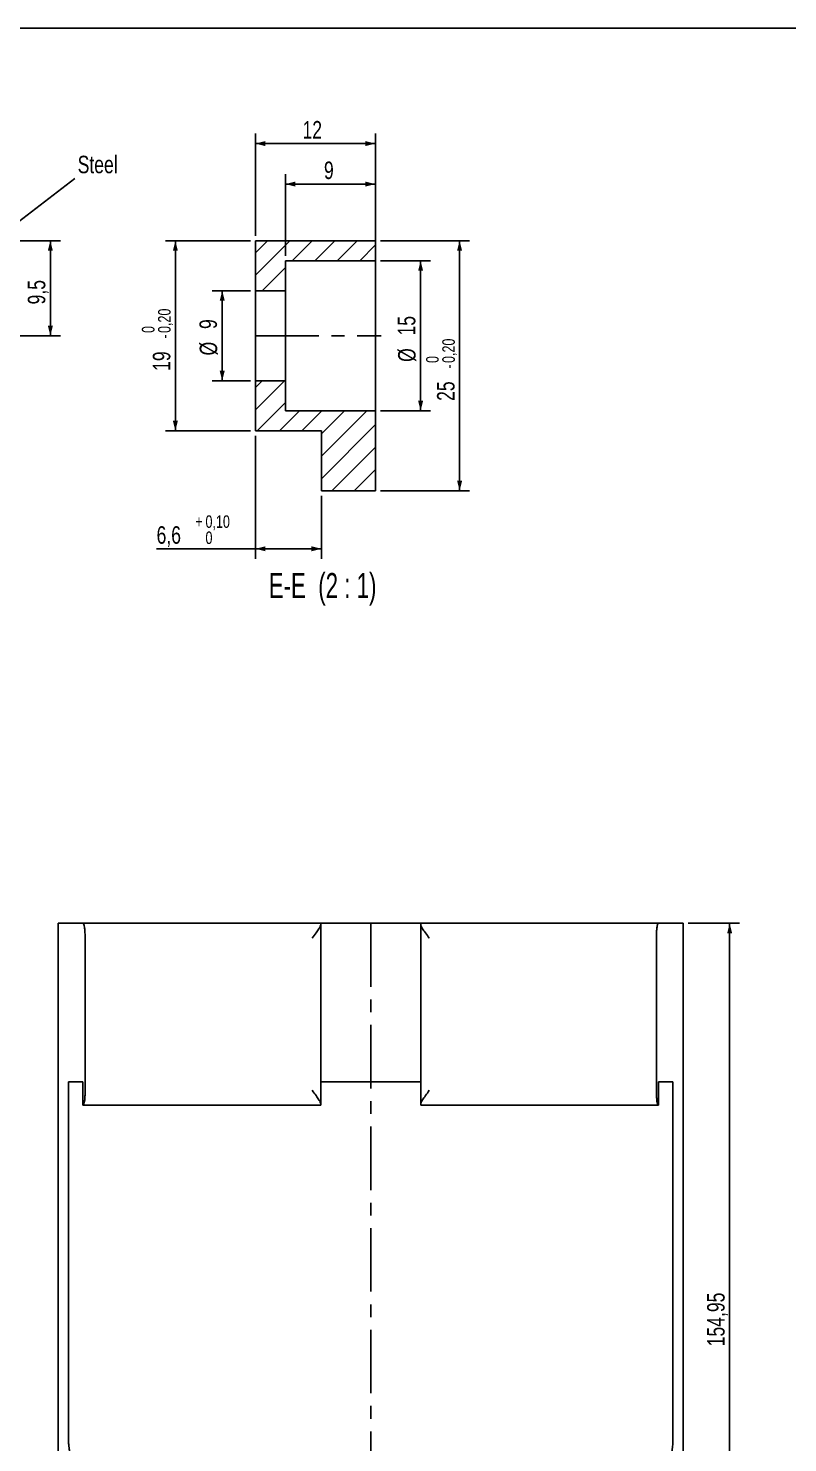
# Model space of a CAD drawing. Header units: millimetres. Extents: x 8 to 832, y 8 to 586.
# Drawn here: x 504.7 to 656.5, y 303.2 to 586 of the extents above; entities that cross this region are included whole.
import ezdxf

# ---------------------------------------------------------------- set-up
doc = ezdxf.new("R2010")
doc.units = ezdxf.units.MM
doc.linetypes.add('CENTERX2', pattern=[20.32, 12.7, -2.54, 2.54, -2.54])
for name, color, linetype in [('CENTERLINE', 4, 'CENTERX2'), ('DIMENSIONS', 2, 'Continuous'), ('HATCH', 3, 'Continuous'), ('TEXT', 2, 'Continuous')]:
    doc.layers.add(name, color=color, linetype=linetype)
doc.layers.add('OUTLINE', color=7, linetype='Continuous', lineweight=25)
doc.styles.add('SLDTEXTSTYLE0', font='TXT', dxfattribs={"width": 0.75})
doc.styles.add('SLDTEXTSTYLE11', font='TXT', dxfattribs={"width": 0.666667})
doc.dimstyles.new('SLDDIMSTYLE2', dxfattribs={"dimtxt": 3.5, "dimasz": 2, "dimexe": 0, "dimexo": 0.0625, "dimgap": 0.875, "dimtad": 1, "dimrnd": 1e-09, "dimzin": 12, "dimdsep": 46, "dimtxsty": 'SLDTEXTSTYLE0', "dimsah": 1, "dimcen": 0.09, "dimadec": 0, "dimazin": 3, "dimtfac": 1, "dimtofl": 0, "dimtmove": 0, "dimatfit": 3, "dimfxl": 0, "dimfrac": 2, "dimtolj": 1, "dimtzin": 12, "dimarcsym": 0})
doc.dimstyles.new('SLDDIMSTYLE21', dxfattribs={"dimtxt": 0.18, "dimasz": 2, "dimexe": 0, "dimexo": 0.0625, "dimgap": 0, "dimtad": 0, "dimtih": 1, "dimtoh": 1, "dimdec": 0, "dimrnd": 1e-09, "dimzin": 0, "dimdsep": 46, "dimtxsty": 'Standard', "dimsah": 1, "dimcen": 0.09, "dimadec": 0, "dimazin": 0, "dimtfac": 2, "dimtdec": 0, "dimtofl": 0, "dimtmove": 0, "dimatfit": 3, "dimfxl": 0, "dimfrac": 2, "dimtolj": 1, "dimtzin": 0, "dimarcsym": 0})
doc.dimstyles.new('SLDDIMSTYLE26', dxfattribs={"dimtxt": 3.5, "dimasz": 2, "dimexe": 0, "dimexo": 0.0625, "dimgap": 0.875, "dimtad": 1, "dimlfac": 0.5, "dimrnd": 1e-09, "dimzin": 12, "dimdsep": 46, "dimtxsty": 'SLDTEXTSTYLE0', "dimsah": 1, "dimcen": 0.09, "dimadec": 0, "dimazin": 3, "dimtfac": 1, "dimtofl": 0, "dimtmove": 0, "dimatfit": 3, "dimfxl": 0, "dimfrac": 2, "dimtolj": 1, "dimtzin": 12, "dimarcsym": 0})
doc.dimstyles.new('SLDDIMSTYLE29', dxfattribs={"dimtxt": 3.5, "dimasz": 2, "dimexe": 0, "dimexo": 0.0625, "dimgap": 0.875, "dimtad": 1, "dimlfac": 0.5, "dimrnd": 1e-09, "dimzin": 12, "dimdsep": 46, "dimtxsty": 'SLDTEXTSTYLE0', "dimsah": 1, "dimcen": 0.09, "dimadec": 0, "dimazin": 3, "dimtol": 1, "dimtm": 0.2, "dimtfac": 1, "dimtofl": 0, "dimtmove": 0, "dimatfit": 3, "dimfxl": 0, "dimfrac": 2, "dimtolj": 1, "dimarcsym": 0})
doc.dimstyles.new('SLDDIMSTYLE30', dxfattribs={"dimtxt": 3.5, "dimasz": 2, "dimexe": 0, "dimexo": 0.0625, "dimgap": 0.875, "dimtad": 1, "dimlfac": 0.5, "dimrnd": 1e-09, "dimzin": 12, "dimdsep": 46, "dimtxsty": 'SLDTEXTSTYLE0', "dimsah": 1, "dimcen": 0.09, "dimadec": 0, "dimazin": 3, "dimtol": 1, "dimtp": 0.1, "dimtfac": 1, "dimtofl": 0, "dimtmove": 0, "dimatfit": 3, "dimfxl": 0, "dimfrac": 2, "dimtolj": 1, "dimarcsym": 0})

# ---------------------------------------------------------------- blocks, each defined once
blk = doc.blocks.new('_D_111')
at = {"layer": 'DIMENSIONS'}
for p, q in [((636.66, 407.07), (646.93, 407.07)), ((644.93, 407.07), (644.93, 252.12)), ((582.83, 252.12), (646.93, 252.12))]:
    blk.add_line(p, q, dxfattribs=at)
for points in [[(644.93, 407.07), (644.43, 405.07), (645.43, 405.07)], [(644.93, 252.12), (645.43, 254.12), (644.43, 254.12)]]:
    blk.add_solid(points, dxfattribs=at)
at = {"layer": 'DIMENSIONS', "insert": (640.42, 322.48), "char_height": 3.5, "attachment_point": 1, "rotation": 90, "style": 'SLDTEXTSTYLE0'}
blk.add_mtext('154,95', dxfattribs=at)
blk = doc.blocks.new('_D_113')
at = {"layer": 'DIMENSIONS'}
for p, q in [((495.14, 543.52), (511.1, 543.52)), ((509.1, 543.52), (509.1, 524.52)), ((476.14, 524.52), (511.1, 524.52))]:
    blk.add_line(p, q, dxfattribs=at)
for points in [[(509.1, 543.52), (508.6, 541.52), (509.6, 541.52)], [(509.1, 524.52), (509.6, 526.52), (508.6, 526.52)]]:
    blk.add_solid(points, dxfattribs=at)
at = {"layer": 'DIMENSIONS', "insert": (504.59, 530.79), "char_height": 3.5, "attachment_point": 1, "rotation": 90, "style": 'SLDTEXTSTYLE0'}
blk.add_mtext('9,5', dxfattribs=at)
blk = doc.blocks.new('_D_114')
at = {"layer": 'DIMENSIONS'}
for p, q in [((575.1, 539.52), (585.14, 539.52)), ((583.14, 539.52), (583.14, 509.52)), ((575.1, 509.52), (585.14, 509.52))]:
    blk.add_line(p, q, dxfattribs=at)
for points in [[(583.14, 539.52), (582.64, 537.52), (583.64, 537.52)], [(583.14, 509.52), (583.64, 511.52), (582.64, 511.52)]]:
    blk.add_solid(points, dxfattribs=at)
at = {"layer": 'DIMENSIONS', "char_height": 3.5, "attachment_point": 1, "rotation": 90, "style": 'SLDTEXTSTYLE0'}
for s, insert in [('15', (578.58, 524.58)), ('%%c', (578.63, 519.3))]:
    blk.add_mtext(s, dxfattribs=dict(at, insert=insert))
blk = doc.blocks.new('_D_115')
at = {"layer": 'DIMENSIONS'}
for p, q in [((549.1, 533.52), (541.47, 533.52)), ((543.47, 533.52), (543.47, 515.52)), ((549.1, 515.52), (541.47, 515.52))]:
    blk.add_line(p, q, dxfattribs=at)
for points in [[(543.47, 533.52), (542.97, 531.52), (543.97, 531.52)], [(543.47, 515.52), (543.97, 517.52), (542.97, 517.52)]]:
    blk.add_solid(points, dxfattribs=at)
at = {"layer": 'DIMENSIONS', "char_height": 3.5, "attachment_point": 1, "rotation": 90, "style": 'SLDTEXTSTYLE0'}
for s, insert in [('9', (538.91, 525.87)), ('%%c', (538.96, 520.59))]:
    blk.add_mtext(s, dxfattribs=dict(at, insert=insert))
blk = doc.blocks.new('_D_116')
at = {"layer": 'DIMENSIONS'}
for p, q in [((556.1, 540.52), (556.1, 556.85)), ((556.1, 554.85), (574.1, 554.85)), ((574.1, 540.52), (574.1, 556.85))]:
    blk.add_line(p, q, dxfattribs=at)
for points in [[(556.1, 554.85), (558.1, 554.35), (558.1, 555.35)], [(574.1, 554.85), (572.1, 555.35), (572.1, 554.35)]]:
    blk.add_solid(points, dxfattribs=at)
at = {"layer": 'DIMENSIONS', "insert": (563.81, 559.36), "char_height": 3.5, "attachment_point": 1, "style": 'SLDTEXTSTYLE0'}
blk.add_mtext('9', dxfattribs=at)
blk = doc.blocks.new('_D_117')
at = {"layer": 'DIMENSIONS'}
for p, q in [((550.1, 544.52), (550.1, 564.95)), ((550.1, 562.95), (574.1, 562.95)), ((574.1, 544.52), (574.1, 564.95))]:
    blk.add_line(p, q, dxfattribs=at)
for points in [[(550.1, 562.95), (552.1, 562.45), (552.1, 563.45)], [(574.1, 562.95), (572.1, 563.45), (572.1, 562.45)]]:
    blk.add_solid(points, dxfattribs=at)
at = {"layer": 'DIMENSIONS', "insert": (559.52, 567.46), "char_height": 3.5, "attachment_point": 1, "style": 'SLDTEXTSTYLE0'}
blk.add_mtext('12', dxfattribs=at)
blk = doc.blocks.new('_D_118')
at = {"layer": 'DIMENSIONS'}
for p, q in [((575.1, 543.52), (592.93, 543.52)), ((590.93, 543.52), (590.93, 493.52)), ((575.1, 493.52), (592.93, 493.52))]:
    blk.add_line(p, q, dxfattribs=at)
for points in [[(590.93, 543.52), (590.43, 541.52), (591.43, 541.52)], [(590.93, 493.52), (591.43, 495.52), (590.43, 495.52)]]:
    blk.add_solid(points, dxfattribs=at)
at = {"layer": 'DIMENSIONS', "attachment_point": 1, "rotation": 90, "style": 'SLDTEXTSTYLE0'}
for s, insert, char_height in [('0,20', (587.47, 519.08), 2.5), ('0', (584.24, 519.08), 2.5), ('-', (587.47, 517.97), 2.5), ('25', (586.42, 511.5), 3.5)]:
    blk.add_mtext(s, dxfattribs=dict(at, insert=insert, char_height=char_height))
blk = doc.blocks.new('_D_119')
at = {"layer": 'DIMENSIONS'}
for p, q in [((549.1, 543.52), (532.1, 543.52)), ((534.1, 543.52), (534.1, 505.52)), ((549.1, 505.52), (532.1, 505.52))]:
    blk.add_line(p, q, dxfattribs=at)
for points in [[(534.1, 543.52), (533.6, 541.52), (534.6, 541.52)], [(534.1, 505.52), (534.6, 507.52), (533.6, 507.52)]]:
    blk.add_solid(points, dxfattribs=at)
at = {"layer": 'DIMENSIONS', "attachment_point": 1, "rotation": 90, "style": 'SLDTEXTSTYLE0'}
for s, insert, char_height in [('0,20', (530.64, 525.08), 2.5), ('0', (527.41, 525.08), 2.5), ('-', (530.64, 523.97), 2.5), ('19', (529.59, 517.5), 3.5)]:
    blk.add_mtext(s, dxfattribs=dict(at, insert=insert, char_height=char_height))
blk = doc.blocks.new('_D_120')
at = {"layer": 'DIMENSIONS'}
for p, q in [((550.1, 504.52), (550.1, 479.93)), ((563.3, 492.52), (563.3, 479.93)), ((550.1, 481.93), (530.34, 481.93)), ((563.3, 481.93), (550.1, 481.93))]:
    blk.add_line(p, q, dxfattribs=at)
for points in [[(550.1, 481.93), (552.1, 481.43), (552.1, 482.43)], [(563.3, 481.93), (561.3, 482.43), (561.3, 481.43)]]:
    blk.add_solid(points, dxfattribs=at)
at = {"layer": 'DIMENSIONS', "attachment_point": 1, "style": 'SLDTEXTSTYLE0'}
for s, insert, char_height in [('6,6', (530.34, 486.44), 3.5), ('+', (538.1, 488.62), 2.5), ('0,10', (540.12, 488.62), 2.5), ('0', (540.12, 485.39), 2.5)]:
    blk.add_mtext(s, dxfattribs=dict(at, insert=insert, char_height=char_height))

msp = doc.modelspace()

# ---------------------------------------------------------------- hatches: boundary and pattern name
at = {"layer": 'HATCH'}
h = msp.add_hatch(dxfattribs=at)
h.set_pattern_fill('ANSI31', color=256, style=0)
h.paths.add_polyline_path([(574.10393, 543.52335), (550.10393, 543.52335), (550.10393, 533.52335), (556.10393, 533.52335), (556.10393, 539.52335), (574.10393, 539.52335)], flags=0)
h = msp.add_hatch(dxfattribs=at)
h.set_pattern_fill('ANSI31', color=256, style=0)
h.paths.add_polyline_path([(550.10393, 505.52335), (563.30393, 505.52335), (563.30393, 493.52335), (574.10393, 493.52335), (574.10393, 509.52335), (556.10393, 509.52335), (556.10393, 515.52335), (550.10393, 515.52335)], flags=0)

# ---------------------------------------------------------------- linework, layer by layer
at = {"layer": 'CENTERLINE'}
for p, q in [((550.10393, 524.52335), (575.22513, 524.52335)), ((573.16249, 407.06771), (573.16249, 178.74946))]:
    msp.add_line(p, q, dxfattribs=at)
at = {"layer": 'OUTLINE'}
for p, q in [((8, 586), (832, 586)), ((550.10393, 543.52335), (574.10393, 543.52335)), ((550.10393, 533.52335), (550.10393, 543.52335)), ((574.10393, 543.52335), (574.10393, 539.52335)), ((556.10393, 539.52335), (574.10393, 539.52335)), ((556.10393, 533.52335), (556.10393, 539.52335)), ((574.10393, 539.52335), (574.10393, 509.52335)), ((550.10393, 533.52335), (556.10393, 533.52335)), ((550.10393, 533.52335), (550.10393, 515.52335)), ((556.10393, 533.52335), (556.10393, 515.52335)), ((556.10393, 515.52335), (550.10393, 515.52335)), ((550.10393, 505.52335), (550.10393, 515.52335)), ((556.10393, 509.52335), (556.10393, 515.52335)), ((574.10393, 509.52335), (556.10393, 509.52335)), ((574.10393, 509.52335), (574.10393, 493.52335)), ((563.30393, 505.52335), (550.10393, 505.52335)), ((563.30393, 493.52335), (563.30393, 505.52335)), ((574.10393, 493.52335), (563.30393, 493.52335)), ((510.66248, 180.11771), (510.66248, 407.06771)), ((510.66248, 407.06771), (515.65291, 407.06771)), ((515.65291, 407.06771), (563.16249, 407.06771)), ((549.04616, 407.08022), (549.04616, 407.06771)), ((583.16249, 407.06771), (563.16249, 407.06771)), ((563.16249, 406.76934), (563.16249, 370.96609)), ((564.04492, 407.06771), (564.04492, 407.08022)), ((582.28005, 407.08022), (582.28005, 407.06771)), ((583.16249, 407.06771), (630.67207, 407.06771)), ((583.16249, 370.96609), (583.16249, 406.76934)), ((589.1927, 407.06771), (589.1927, 407.08022)), ((630.67207, 407.06771), (635.66249, 407.06771)), ((635.66249, 180.11771), (635.66249, 407.06771)), ((516.05164, 373.66771), (516.05164, 404.06771)), ((630.27333, 404.06771), (630.27333, 373.66771)), ((512.74886, 375.36771), (512.74886, 303.4775)), ((512.74886, 375.36771), (515.59861, 375.36771)), ((515.59291, 375.36771), (515.59291, 370.66772)), ((573.16249, 375.36771), (563.16249, 375.36771)), ((583.16249, 375.36771), (573.16249, 375.36771)), ((630.72636, 375.36771), (633.57611, 375.36771)), ((630.73207, 370.66772), (630.73207, 375.36771)), ((633.57611, 303.4775), (633.57611, 375.36771)), ((515.59861, 370.66772), (515.59291, 370.66772)), ((515.59861, 370.66772), (515.65291, 370.66772)), ((563.16249, 370.66772), (515.65291, 370.66772)), ((630.67207, 370.66772), (583.16249, 370.66772)), ((630.67207, 370.66772), (630.72636, 370.66772)), ((630.73207, 370.66772), (630.72636, 370.66772))]:
    msp.add_line(p, q, dxfattribs=at)
for points, knots in [([(515.65291, 407.06771), (515.70645, 407.02471), (515.8035, 406.94678), (515.92397, 406.35759), (516.00041, 405.62691), (516.0437, 404.85646), (516.04905, 404.32546), (516.05164, 404.06771)], [0, 0, 0, 0, 0.306233172, 0.555020642, 0.735761449, 0.871741701, 1, 1, 1, 1]), ([(561.4534, 404.06771), (561.4555, 404.07069), (561.70889, 404.42926), (562.18894, 405.0833), (562.75627, 405.88794), (563.09867, 406.44728), (563.14292, 406.6706), (563.16249, 406.76934)], [0, 0, 0, 0, 0.002923356, 0.352618173, 0.637371366, 0.839661114, 1, 1, 1, 1]), ([(563.16249, 407.06771), (563.16249, 407.03818), (563.16249, 406.99899), (563.16249, 406.81471), (563.16249, 406.76934)], [0, 0, 0, 0, 0.753797238, 1, 1, 1, 1]), ([(583.16249, 406.76934), (583.16249, 406.8547), (583.16249, 407.02823), (583.16249, 407.05441), (583.16249, 407.06771)], [0, 0, 0, 0, 0.491895287, 1, 1, 1, 1]), ([(583.16249, 406.76934), (583.18205, 406.6706), (583.2263, 406.44728), (583.56871, 405.88794), (584.13603, 405.0833), (584.6161, 404.42928), (584.86948, 404.07069), (584.87158, 404.06771)], [0, 0, 0, 0, 0.160338827, 0.362628592, 0.64738194, 0.997076787, 1, 1, 1, 1]), ([(630.27333, 404.06771), (630.27367, 404.15995), (630.27488, 404.49133), (630.2929, 405.10486), (630.34486, 405.88178), (630.44489, 406.63595), (630.56199, 407.01809), (630.64433, 407.05521), (630.67207, 407.06771)], [0, 0, 0, 0, 0.04608614, 0.16557164, 0.316002901, 0.527633449, 0.840916172, 1, 1, 1, 1]), ([(516.05164, 373.66771), (516.0513, 373.57547), (516.05009, 373.24409), (516.03208, 372.63057), (515.98011, 371.85365), (515.8801, 371.09948), (515.76299, 370.71734), (515.68064, 370.68022), (515.65291, 370.66772)], [0, 0, 0, 0, 0.046086752, 0.165571651, 0.316002934, 0.527633376, 0.840916076, 1, 1, 1, 1]), ([(563.16249, 370.96609), (563.14292, 371.06483), (563.09867, 371.28815), (562.75627, 371.84749), (562.18894, 372.65213), (561.70889, 373.30617), (561.4555, 373.66474), (561.4534, 373.66771)], [0, 0, 0, 0, 0.160338984, 0.362627533, 0.647382416, 0.997076643, 1, 1, 1, 1]), ([(584.87158, 373.66771), (584.86948, 373.66474), (584.6161, 373.30615), (584.13602, 372.65214), (583.56871, 371.84749), (583.2263, 371.28815), (583.18205, 371.06483), (583.16249, 370.96609)], [0, 0, 0, 0, 0.002923215, 0.352617471, 0.637372509, 0.839661075, 1, 1, 1, 1]), ([(630.67207, 370.66772), (630.61852, 370.71072), (630.52147, 370.78865), (630.401, 371.37784), (630.32457, 372.10852), (630.28127, 372.87897), (630.27593, 373.40997), (630.27333, 373.66771)], [0, 0, 0, 0, 0.3062331786, 0.5550206047, 0.7357614157, 0.8717416986, 1, 1, 1, 1]), ([(563.16249, 370.96609), (563.16249, 370.88073), (563.16249, 370.7072), (563.16249, 370.68102), (563.16249, 370.66772)], [0, 0, 0, 0, 0.4918957478, 1, 1, 1, 1]), ([(583.16249, 370.66772), (583.16249, 370.69725), (583.16249, 370.73643), (583.16249, 370.92072), (583.16249, 370.96609)], [0, 0, 0, 0, 0.7537955396, 1, 1, 1, 1]), ([(513.36994, 300.54306), (513.30088, 300.63362), (513.16164, 300.81621), (512.99606, 301.32622), (512.87295, 301.91813), (512.8067, 302.3727), (512.76591, 302.86369), (512.75054, 303.19866), (512.74925, 303.41378), (512.74886, 303.4775)], [0, 0, 0, 0, 0.295889924, 0.596584577, 0.725257495, 0.864863542, 0.920308118, 0.97639563, 1, 1, 1, 1]), ([(633.57611, 303.4775), (633.57486, 303.36292), (633.57205, 303.10442), (633.5456, 302.66239), (633.46075, 301.88752), (633.25833, 301.00949), (633.07079, 300.72109), (632.95503, 300.54306)], [0, 0, 0, 0, 0.0424232108, 0.0957140353, 0.1931930869, 0.5019740658, 1, 1, 1, 1])]:
    msp.add_open_spline(points, degree=3, knots=knots, dxfattribs=at)

# ---------------------------------------------------------------- texts
at = {"layer": 'TEXT'}
for s, insert, char_height, attachment_point, style in [('Steel', (514.56099, 560.51891), 3.5, 1, 'SLDTEXTSTYLE0'), ('E-E  (2 : 1)', (563.53324, 477.09084), 5, 2, 'SLDTEXTSTYLE11')]:
    msp.add_mtext(s, dxfattribs=dict(at, insert=insert, char_height=char_height, attachment_point=attachment_point, style=style))

# ---------------------------------------------------------------- dimensions: what is measured, and where the dimension line sits
at = {"layer": 'DIMENSIONS'}
for base, p1, p2, dimstyle, picture, middle in [((574.10393, 562.94737), (550.10393, 543.52335), (574.10393, 543.52335), 'SLDDIMSTYLE26', '_D_117', (562.10393, 562.94737)), ((574.10393, 554.84791), (556.10393, 539.52335), (574.10393, 539.52335), 'SLDDIMSTYLE26', '_D_116', (565.10393, 554.84791)), ((550.10393, 481.92678), (563.30393, 493.52335), (550.10393, 505.52335), 'SLDDIMSTYLE30', '_D_120', (538.46149, 481.92678))]:
    dim = msp.add_linear_dim(base=base, p1=p1, p2=p2, dimstyle=dimstyle, dxfattribs=at)
    dim.commit()
    dim.dimension.update_dxf_attribs({"geometry": picture, "text_midpoint": middle, "dimtype": 160})
for base, p1, p2, dimstyle, picture, middle in [((509.10077, 524.52335), (494.14259, 543.52335), (475.14259, 524.52335), 'SLDDIMSTYLE26', '_D_113', (509.10077, 534.02335)), ((534.10393, 505.52335), (550.10393, 543.52335), (550.10393, 505.52335), 'SLDDIMSTYLE29', '_D_119', (534.10393, 524.52335)), ((590.93449, 493.52335), (574.10393, 543.52335), (574.10393, 493.52335), 'SLDDIMSTYLE29', '_D_118', (590.93449, 518.52335)), ((644.9291, 252.11771), (635.66249, 407.06771), (581.83226, 252.11771), 'SLDDIMSTYLE2', '_D_111', (644.9291, 329.59271))]:
    dim = msp.add_linear_dim(base=base, p1=p1, p2=p2, angle=90, dimstyle=dimstyle, dxfattribs=at)
    dim.commit()
    dim.dimension.update_dxf_attribs({"geometry": picture, "text_midpoint": middle, "dimtype": 160})
for base, p1, p2, picture, middle in [((583.14374, 509.52335), (574.10393, 539.52335), (574.10393, 509.52335), '_D_114', (583.14374, 524.52335)), ((543.4728, 515.52335), (550.10393, 533.52335), (550.10393, 515.52335), '_D_115', (543.4728, 524.52335))]:
    dim = msp.add_linear_dim(base=base, p1=p1, p2=p2, angle=90, text='%%c<>', dimstyle='SLDDIMSTYLE26', dxfattribs=at)
    dim.commit()
    dim.dimension.update_dxf_attribs({"geometry": picture, "text_midpoint": middle, "dimtype": 160})

# ---------------------------------------------------------------- leaders
at = {"layer": 'TEXT'}
msp.add_leader([(494.14259, 540.68542), (513.99525, 555.99655)], dimstyle='SLDDIMSTYLE21', dxfattribs=at)

doc.saveas('drawing.dxf')
